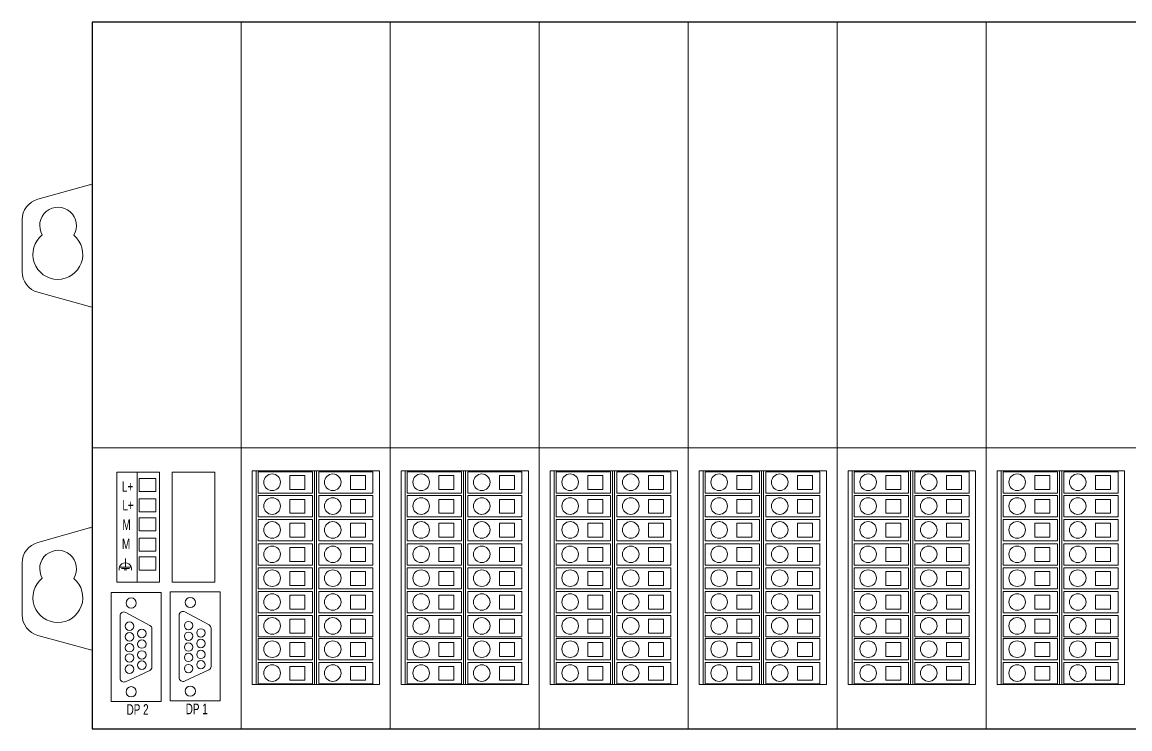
# Model space of a CAD drawing. Header units: millimetres. Extents: x 33157 to 59611, y -29750 to 1750.
# Drawn here: x 55432.2 to 55692.4, y -1332.2 to -1166.2 of the extents above; entities that cross this region are included whole.
import ezdxf

# ---------------------------------------------------------------- set-up
doc = ezdxf.new("R2010")
doc.units = ezdxf.units.MM
doc.layers.get('0').update_dxf_attribs({"lineweight": 18})
doc.layers.add('细实线', color=7, linetype='Continuous', lineweight=20)
doc.styles.add('HZ', font='arial.ttf')

msp = doc.modelspace()

# ---------------------------------------------------------------- linework, layer by layer
for p, q in [((55483.66, -1166.2), (55483.66, -1332.2)), ((55518.66, -1166.2), (55518.66, -1332.2)), ((55553.66, -1166.2), (55553.66, -1332.2)), ((55553.66, -1166.2), (55553.66, -1332.2)), ((55553.66, -1166.2), (55553.66, -1332.2)), ((55588.66, -1166.2), (55588.66, -1332.2)), ((55623.66, -1166.2), (55623.66, -1332.2)), ((55623.66, -1166.2), (55623.66, -1332.2)), ((55658.66, -1166.2), (55658.66, -1332.2)), ((55435.87, -1207.81), (55448.61, -1204.23)), ((55448.23, -1204.38), (55448.07, -1204.38)), ((55432.23, -1212.63), (55432.23, -1224.83)), ((55435.91, -1229.65), (55448.61, -1233.12)), ((55448.66, -1266.2), (55833.66, -1266.2)), ((55459.22, -1271.94), (55459.22, -1297.76)), ((55487.16, -1271.61), (55487.16, -1321.75)), ((55487.16, -1271.61), (55500.91, -1271.61)), ((55500.91, -1271.61), (55514.65, -1271.61)), ((55500.91, -1271.61), (55500.91, -1321.75)), ((55501.39, -1271.61), (55501.39, -1321.75)), ((55522.16, -1271.61), (55535.91, -1271.61)), ((55522.16, -1271.61), (55522.16, -1321.75)), ((55535.91, -1271.61), (55535.91, -1321.75)), ((55535.91, -1271.61), (55549.65, -1271.61)), ((55536.39, -1271.61), (55536.39, -1321.75)), ((55557.16, -1271.61), (55570.91, -1271.61)), ((55557.16, -1271.61), (55557.16, -1321.75)), ((55570.91, -1271.61), (55570.91, -1321.75)), ((55570.91, -1271.61), (55584.65, -1271.61)), ((55571.39, -1271.61), (55571.39, -1321.75)), ((55592.16, -1271.61), (55592.16, -1321.75)), ((55592.16, -1271.61), (55605.91, -1271.61)), ((55605.91, -1271.61), (55619.65, -1271.61)), ((55605.91, -1271.61), (55605.91, -1321.75)), ((55606.39, -1271.61), (55606.39, -1321.75)), ((55627.16, -1271.61), (55627.16, -1321.75)), ((55627.16, -1271.61), (55640.91, -1271.61)), ((55640.91, -1271.61), (55654.65, -1271.61)), ((55640.91, -1271.61), (55640.91, -1321.75)), ((55641.39, -1271.61), (55641.39, -1321.75)), ((55662.16, -1271.61), (55662.16, -1321.75)), ((55662.16, -1271.61), (55675.91, -1271.61)), ((55675.91, -1271.61), (55689.65, -1271.61)), ((55675.91, -1271.61), (55675.91, -1321.75)), ((55676.39, -1271.61), (55676.39, -1321.75)), ((55435.87, -1288.42), (55448.61, -1284.83)), ((55448.23, -1284.98), (55448.07, -1284.98)), ((55456.46, -1294.26), (55456.46, -1292.2)), ((55432.23, -1293.23), (55432.23, -1305.43)), ((55455.28, -1294.26), (55457.66, -1294.26)), ((55455.55, -1294.55), (55457.47, -1294.55)), ((55456.15, -1294.83), (55456.79, -1294.83)), ((55455.22, -1305.64), (55455.22, -1320.32)), ((55456.54, -1304.85), (55462.24, -1307.94)), ((55469.1, -1305.5), (55469.1, -1320.19)), ((55470.43, -1304.72), (55476.12, -1307.81)), ((55476.59, -1317.54), (55476.59, -1308.59)), ((55435.91, -1310.25), (55448.61, -1313.72)), ((55462.71, -1317.67), (55462.71, -1308.73)), ((55456.49, -1321.13), (55462.19, -1318.48)), ((55470.38, -1321), (55476.07, -1318.35)), ((55448.66, -1332.2), (55486.66, -1332.2))]:
    msp.add_line(p, q)
at = {"lineweight": 30}
msp.add_lwpolyline([(55833.66, -1166.2), (55448.66, -1166.2), (55448.66, -1332.2), (55833.66, -1332.2)], dxfattribs=at)
for points in [[(55454.46, -1271.94), (55454.46, -1297.76), (55464.52, -1297.76), (55464.52, -1271.94)], [(55467.43, -1271.94), (55467.43, -1297.76), (55477.49, -1297.76), (55477.49, -1271.94)], [(55486.25, -1271.61), (55486.25, -1321.75), (55516.13, -1321.75), (55516.13, -1271.61)], [(55487.64, -1271.82), (55487.64, -1276.82), (55500.39, -1276.82), (55500.39, -1271.82)], [(55501.88, -1271.82), (55501.88, -1276.82), (55514.62, -1276.82), (55514.62, -1271.82)], [(55521.25, -1271.61), (55521.25, -1321.75), (55551.13, -1321.75), (55551.13, -1271.61)], [(55522.64, -1271.82), (55522.64, -1276.82), (55535.39, -1276.82), (55535.39, -1271.82)], [(55536.88, -1271.82), (55536.88, -1276.82), (55549.62, -1276.82), (55549.62, -1271.82)], [(55556.25, -1271.61), (55556.25, -1321.75), (55586.13, -1321.75), (55586.13, -1271.61)], [(55557.64, -1271.82), (55557.64, -1276.82), (55570.39, -1276.82), (55570.39, -1271.82)], [(55571.88, -1271.82), (55571.88, -1276.82), (55584.62, -1276.82), (55584.62, -1271.82)], [(55591.25, -1271.61), (55591.25, -1321.75), (55621.13, -1321.75), (55621.13, -1271.61)], [(55592.64, -1271.82), (55592.64, -1276.82), (55605.39, -1276.82), (55605.39, -1271.82)], [(55606.88, -1271.82), (55606.88, -1276.82), (55619.62, -1276.82), (55619.62, -1271.82)], [(55626.25, -1271.61), (55626.25, -1321.75), (55656.13, -1321.75), (55656.13, -1271.61)], [(55627.64, -1271.82), (55627.64, -1276.82), (55640.39, -1276.82), (55640.39, -1271.82)], [(55641.88, -1271.82), (55641.88, -1276.82), (55654.62, -1276.82), (55654.62, -1271.82)], [(55661.25, -1271.61), (55661.25, -1321.75), (55691.13, -1321.75), (55691.13, -1271.61)], [(55662.64, -1271.82), (55662.64, -1276.82), (55675.39, -1276.82), (55675.39, -1271.82)], [(55676.88, -1271.82), (55676.88, -1276.82), (55689.62, -1276.82), (55689.62, -1271.82)], [(55459.73, -1273.42), (55459.73, -1276.49), (55463.66, -1276.49), (55463.66, -1273.42)], [(55495.12, -1272.72), (55495.12, -1275.97), (55498.64, -1275.97), (55498.64, -1272.72)], [(55509.35, -1272.72), (55509.35, -1275.97), (55512.87, -1275.97), (55512.87, -1272.72)], [(55530.12, -1272.72), (55530.12, -1275.97), (55533.64, -1275.97), (55533.64, -1272.72)], [(55544.35, -1272.72), (55544.35, -1275.97), (55547.87, -1275.97), (55547.87, -1272.72)], [(55565.12, -1272.72), (55565.12, -1275.97), (55568.64, -1275.97), (55568.64, -1272.72)], [(55579.35, -1272.72), (55579.35, -1275.97), (55582.87, -1275.97), (55582.87, -1272.72)], [(55600.12, -1272.72), (55600.12, -1275.97), (55603.64, -1275.97), (55603.64, -1272.72)], [(55614.35, -1272.72), (55614.35, -1275.97), (55617.87, -1275.97), (55617.87, -1272.72)], [(55635.12, -1272.72), (55635.12, -1275.97), (55638.64, -1275.97), (55638.64, -1272.72)], [(55649.35, -1272.72), (55649.35, -1275.97), (55652.87, -1275.97), (55652.87, -1272.72)], [(55670.12, -1272.72), (55670.12, -1275.97), (55673.64, -1275.97), (55673.64, -1272.72)], [(55684.35, -1272.72), (55684.35, -1275.97), (55687.87, -1275.97), (55687.87, -1272.72)], [(55487.64, -1277.42), (55487.64, -1282.42), (55500.39, -1282.42), (55500.39, -1277.42)], [(55501.88, -1277.42), (55501.88, -1282.42), (55514.62, -1282.42), (55514.62, -1277.42)], [(55522.64, -1277.42), (55522.64, -1282.42), (55535.39, -1282.42), (55535.39, -1277.42)], [(55536.88, -1277.42), (55536.88, -1282.42), (55549.62, -1282.42), (55549.62, -1277.42)], [(55557.64, -1277.42), (55557.64, -1282.42), (55570.39, -1282.42), (55570.39, -1277.42)], [(55571.88, -1277.42), (55571.88, -1282.42), (55584.62, -1282.42), (55584.62, -1277.42)], [(55592.64, -1277.42), (55592.64, -1282.42), (55605.39, -1282.42), (55605.39, -1277.42)], [(55606.88, -1277.42), (55606.88, -1282.42), (55619.62, -1282.42), (55619.62, -1277.42)], [(55627.64, -1277.42), (55627.64, -1282.42), (55640.39, -1282.42), (55640.39, -1277.42)], [(55641.88, -1277.42), (55641.88, -1282.42), (55654.62, -1282.42), (55654.62, -1277.42)], [(55662.64, -1277.42), (55662.64, -1282.42), (55675.39, -1282.42), (55675.39, -1277.42)], [(55676.88, -1277.42), (55676.88, -1282.42), (55689.62, -1282.42), (55689.62, -1277.42)], [(55459.73, -1278.16), (55459.73, -1281.24), (55463.66, -1281.24), (55463.66, -1278.16)], [(55495.12, -1278.32), (55495.12, -1281.57), (55498.64, -1281.57), (55498.64, -1278.32)], [(55509.35, -1278.32), (55509.35, -1281.57), (55512.87, -1281.57), (55512.87, -1278.32)], [(55530.12, -1278.32), (55530.12, -1281.57), (55533.64, -1281.57), (55533.64, -1278.32)], [(55544.35, -1278.32), (55544.35, -1281.57), (55547.87, -1281.57), (55547.87, -1278.32)], [(55565.12, -1278.32), (55565.12, -1281.57), (55568.64, -1281.57), (55568.64, -1278.32)], [(55579.35, -1278.32), (55579.35, -1281.57), (55582.87, -1281.57), (55582.87, -1278.32)], [(55600.12, -1278.32), (55600.12, -1281.57), (55603.64, -1281.57), (55603.64, -1278.32)], [(55614.35, -1278.32), (55614.35, -1281.57), (55617.87, -1281.57), (55617.87, -1278.32)], [(55635.12, -1278.32), (55635.12, -1281.57), (55638.64, -1281.57), (55638.64, -1278.32)], [(55649.35, -1278.32), (55649.35, -1281.57), (55652.87, -1281.57), (55652.87, -1278.32)], [(55670.12, -1278.32), (55670.12, -1281.57), (55673.64, -1281.57), (55673.64, -1278.32)], [(55684.35, -1278.32), (55684.35, -1281.57), (55687.87, -1281.57), (55687.87, -1278.32)], [(55459.73, -1282.65), (55459.73, -1285.72), (55463.66, -1285.72), (55463.66, -1282.65)], [(55487.64, -1283.02), (55487.64, -1288.02), (55500.39, -1288.02), (55500.39, -1283.02)], [(55495.12, -1283.91), (55495.12, -1287.17), (55498.64, -1287.17), (55498.64, -1283.91)], [(55501.88, -1283.02), (55501.88, -1288.02), (55514.62, -1288.02), (55514.62, -1283.02)], [(55509.35, -1283.91), (55509.35, -1287.17), (55512.87, -1287.17), (55512.87, -1283.91)], [(55522.64, -1283.02), (55522.64, -1288.02), (55535.39, -1288.02), (55535.39, -1283.02)], [(55530.12, -1283.91), (55530.12, -1287.17), (55533.64, -1287.17), (55533.64, -1283.91)], [(55536.88, -1283.02), (55536.88, -1288.02), (55549.62, -1288.02), (55549.62, -1283.02)], [(55544.35, -1283.91), (55544.35, -1287.17), (55547.87, -1287.17), (55547.87, -1283.91)], [(55557.64, -1283.02), (55557.64, -1288.02), (55570.39, -1288.02), (55570.39, -1283.02)], [(55565.12, -1283.91), (55565.12, -1287.17), (55568.64, -1287.17), (55568.64, -1283.91)], [(55571.88, -1283.02), (55571.88, -1288.02), (55584.62, -1288.02), (55584.62, -1283.02)], [(55579.35, -1283.91), (55579.35, -1287.17), (55582.87, -1287.17), (55582.87, -1283.91)], [(55592.64, -1283.02), (55592.64, -1288.02), (55605.39, -1288.02), (55605.39, -1283.02)], [(55600.12, -1283.91), (55600.12, -1287.17), (55603.64, -1287.17), (55603.64, -1283.91)], [(55606.88, -1283.02), (55606.88, -1288.02), (55619.62, -1288.02), (55619.62, -1283.02)], [(55614.35, -1283.91), (55614.35, -1287.17), (55617.87, -1287.17), (55617.87, -1283.91)], [(55627.64, -1283.02), (55627.64, -1288.02), (55640.39, -1288.02), (55640.39, -1283.02)], [(55635.12, -1283.91), (55635.12, -1287.17), (55638.64, -1287.17), (55638.64, -1283.91)], [(55641.88, -1283.02), (55641.88, -1288.02), (55654.62, -1288.02), (55654.62, -1283.02)], [(55649.35, -1283.91), (55649.35, -1287.17), (55652.87, -1287.17), (55652.87, -1283.91)], [(55662.64, -1283.02), (55662.64, -1288.02), (55675.39, -1288.02), (55675.39, -1283.02)], [(55670.12, -1283.91), (55670.12, -1287.17), (55673.64, -1287.17), (55673.64, -1283.91)], [(55676.88, -1283.02), (55676.88, -1288.02), (55689.62, -1288.02), (55689.62, -1283.02)], [(55684.35, -1283.91), (55684.35, -1287.17), (55687.87, -1287.17), (55687.87, -1283.91)], [(55459.73, -1287.39), (55459.73, -1290.46), (55463.66, -1290.46), (55463.66, -1287.39)], [(55487.64, -1288.75), (55487.64, -1293.75), (55500.39, -1293.75), (55500.39, -1288.75)], [(55495.12, -1289.64), (55495.12, -1292.9), (55498.64, -1292.9), (55498.64, -1289.64)], [(55501.88, -1288.75), (55501.88, -1293.75), (55514.62, -1293.75), (55514.62, -1288.75)], [(55509.35, -1289.64), (55509.35, -1292.9), (55512.87, -1292.9), (55512.87, -1289.64)], [(55522.64, -1288.75), (55522.64, -1293.75), (55535.39, -1293.75), (55535.39, -1288.75)], [(55530.12, -1289.64), (55530.12, -1292.9), (55533.64, -1292.9), (55533.64, -1289.64)], [(55536.88, -1288.75), (55536.88, -1293.75), (55549.62, -1293.75), (55549.62, -1288.75)], [(55544.35, -1289.64), (55544.35, -1292.9), (55547.87, -1292.9), (55547.87, -1289.64)], [(55557.64, -1288.75), (55557.64, -1293.75), (55570.39, -1293.75), (55570.39, -1288.75)], [(55565.12, -1289.64), (55565.12, -1292.9), (55568.64, -1292.9), (55568.64, -1289.64)], [(55571.88, -1288.75), (55571.88, -1293.75), (55584.62, -1293.75), (55584.62, -1288.75)], [(55579.35, -1289.64), (55579.35, -1292.9), (55582.87, -1292.9), (55582.87, -1289.64)], [(55592.64, -1288.75), (55592.64, -1293.75), (55605.39, -1293.75), (55605.39, -1288.75)], [(55600.12, -1289.64), (55600.12, -1292.9), (55603.64, -1292.9), (55603.64, -1289.64)], [(55606.88, -1288.75), (55606.88, -1293.75), (55619.62, -1293.75), (55619.62, -1288.75)], [(55614.35, -1289.64), (55614.35, -1292.9), (55617.87, -1292.9), (55617.87, -1289.64)], [(55627.64, -1288.75), (55627.64, -1293.75), (55640.39, -1293.75), (55640.39, -1288.75)], [(55635.12, -1289.64), (55635.12, -1292.9), (55638.64, -1292.9), (55638.64, -1289.64)], [(55641.88, -1288.75), (55641.88, -1293.75), (55654.62, -1293.75), (55654.62, -1288.75)], [(55649.35, -1289.64), (55649.35, -1292.9), (55652.87, -1292.9), (55652.87, -1289.64)], [(55662.64, -1288.75), (55662.64, -1293.75), (55675.39, -1293.75), (55675.39, -1288.75)], [(55670.12, -1289.64), (55670.12, -1292.9), (55673.64, -1292.9), (55673.64, -1289.64)], [(55676.88, -1288.75), (55676.88, -1293.75), (55689.62, -1293.75), (55689.62, -1288.75)], [(55684.35, -1289.64), (55684.35, -1292.9), (55687.87, -1292.9), (55687.87, -1289.64)], [(55459.73, -1291.83), (55459.73, -1294.91), (55463.66, -1294.91), (55463.66, -1291.83)], [(55487.64, -1294.35), (55487.64, -1299.35), (55500.39, -1299.35), (55500.39, -1294.35)], [(55495.12, -1295.24), (55495.12, -1298.5), (55498.64, -1298.5), (55498.64, -1295.24)], [(55501.88, -1294.35), (55501.88, -1299.35), (55514.62, -1299.35), (55514.62, -1294.35)], [(55509.35, -1295.24), (55509.35, -1298.5), (55512.87, -1298.5), (55512.87, -1295.24)], [(55522.64, -1294.35), (55522.64, -1299.35), (55535.39, -1299.35), (55535.39, -1294.35)], [(55530.12, -1295.24), (55530.12, -1298.5), (55533.64, -1298.5), (55533.64, -1295.24)], [(55536.88, -1294.35), (55536.88, -1299.35), (55549.62, -1299.35), (55549.62, -1294.35)], [(55544.35, -1295.24), (55544.35, -1298.5), (55547.87, -1298.5), (55547.87, -1295.24)], [(55557.64, -1294.35), (55557.64, -1299.35), (55570.39, -1299.35), (55570.39, -1294.35)], [(55565.12, -1295.24), (55565.12, -1298.5), (55568.64, -1298.5), (55568.64, -1295.24)], [(55571.88, -1294.35), (55571.88, -1299.35), (55584.62, -1299.35), (55584.62, -1294.35)], [(55579.35, -1295.24), (55579.35, -1298.5), (55582.87, -1298.5), (55582.87, -1295.24)], [(55592.64, -1294.35), (55592.64, -1299.35), (55605.39, -1299.35), (55605.39, -1294.35)], [(55600.12, -1295.24), (55600.12, -1298.5), (55603.64, -1298.5), (55603.64, -1295.24)], [(55606.88, -1294.35), (55606.88, -1299.35), (55619.62, -1299.35), (55619.62, -1294.35)], [(55614.35, -1295.24), (55614.35, -1298.5), (55617.87, -1298.5), (55617.87, -1295.24)], [(55627.64, -1294.35), (55627.64, -1299.35), (55640.39, -1299.35), (55640.39, -1294.35)], [(55635.12, -1295.24), (55635.12, -1298.5), (55638.64, -1298.5), (55638.64, -1295.24)], [(55641.88, -1294.35), (55641.88, -1299.35), (55654.62, -1299.35), (55654.62, -1294.35)], [(55649.35, -1295.24), (55649.35, -1298.5), (55652.87, -1298.5), (55652.87, -1295.24)], [(55662.64, -1294.35), (55662.64, -1299.35), (55675.39, -1299.35), (55675.39, -1294.35)], [(55670.12, -1295.24), (55670.12, -1298.5), (55673.64, -1298.5), (55673.64, -1295.24)], [(55676.88, -1294.35), (55676.88, -1299.35), (55689.62, -1299.35), (55689.62, -1294.35)], [(55684.35, -1295.24), (55684.35, -1298.5), (55687.87, -1298.5), (55687.87, -1295.24)], [(55453.14, -1300.18), (55464.85, -1300.18), (55464.85, -1325.79), (55453.14, -1325.79)], [(55467.02, -1300.05), (55478.74, -1300.05), (55478.74, -1325.66), (55467.02, -1325.66)], [(55487.64, -1299.95), (55487.64, -1304.95), (55500.39, -1304.95), (55500.39, -1299.95)], [(55495.12, -1300.84), (55495.12, -1304.1), (55498.64, -1304.1), (55498.64, -1300.84)], [(55501.88, -1299.95), (55501.88, -1304.95), (55514.62, -1304.95), (55514.62, -1299.95)], [(55509.35, -1300.84), (55509.35, -1304.1), (55512.87, -1304.1), (55512.87, -1300.84)], [(55522.64, -1299.95), (55522.64, -1304.95), (55535.39, -1304.95), (55535.39, -1299.95)], [(55530.12, -1300.84), (55530.12, -1304.1), (55533.64, -1304.1), (55533.64, -1300.84)], [(55536.88, -1299.95), (55536.88, -1304.95), (55549.62, -1304.95), (55549.62, -1299.95)], [(55544.35, -1300.84), (55544.35, -1304.1), (55547.87, -1304.1), (55547.87, -1300.84)], [(55557.64, -1299.95), (55557.64, -1304.95), (55570.39, -1304.95), (55570.39, -1299.95)], [(55565.12, -1300.84), (55565.12, -1304.1), (55568.64, -1304.1), (55568.64, -1300.84)], [(55571.88, -1299.95), (55571.88, -1304.95), (55584.62, -1304.95), (55584.62, -1299.95)], [(55579.35, -1300.84), (55579.35, -1304.1), (55582.87, -1304.1), (55582.87, -1300.84)], [(55592.64, -1299.95), (55592.64, -1304.95), (55605.39, -1304.95), (55605.39, -1299.95)], [(55600.12, -1300.84), (55600.12, -1304.1), (55603.64, -1304.1), (55603.64, -1300.84)], [(55606.88, -1299.95), (55606.88, -1304.95), (55619.62, -1304.95), (55619.62, -1299.95)], [(55614.35, -1300.84), (55614.35, -1304.1), (55617.87, -1304.1), (55617.87, -1300.84)], [(55627.64, -1299.95), (55627.64, -1304.95), (55640.39, -1304.95), (55640.39, -1299.95)], [(55635.12, -1300.84), (55635.12, -1304.1), (55638.64, -1304.1), (55638.64, -1300.84)], [(55641.88, -1299.95), (55641.88, -1304.95), (55654.62, -1304.95), (55654.62, -1299.95)], [(55649.35, -1300.84), (55649.35, -1304.1), (55652.87, -1304.1), (55652.87, -1300.84)], [(55662.64, -1299.95), (55662.64, -1304.95), (55675.39, -1304.95), (55675.39, -1299.95)], [(55670.12, -1300.84), (55670.12, -1304.1), (55673.64, -1304.1), (55673.64, -1300.84)], [(55676.88, -1299.95), (55676.88, -1304.95), (55689.62, -1304.95), (55689.62, -1299.95)], [(55684.35, -1300.84), (55684.35, -1304.1), (55687.87, -1304.1), (55687.87, -1300.84)], [(55487.64, -1305.56), (55487.64, -1310.56), (55500.39, -1310.56), (55500.39, -1305.56)], [(55501.88, -1305.56), (55501.88, -1310.56), (55514.62, -1310.56), (55514.62, -1305.56)], [(55522.64, -1305.56), (55522.64, -1310.56), (55535.39, -1310.56), (55535.39, -1305.56)], [(55536.88, -1305.56), (55536.88, -1310.56), (55549.62, -1310.56), (55549.62, -1305.56)], [(55557.64, -1305.56), (55557.64, -1310.56), (55570.39, -1310.56), (55570.39, -1305.56)], [(55571.88, -1305.56), (55571.88, -1310.56), (55584.62, -1310.56), (55584.62, -1305.56)], [(55592.64, -1305.56), (55592.64, -1310.56), (55605.39, -1310.56), (55605.39, -1305.56)], [(55606.88, -1305.56), (55606.88, -1310.56), (55619.62, -1310.56), (55619.62, -1305.56)], [(55627.64, -1305.56), (55627.64, -1310.56), (55640.39, -1310.56), (55640.39, -1305.56)], [(55641.88, -1305.56), (55641.88, -1310.56), (55654.62, -1310.56), (55654.62, -1305.56)], [(55662.64, -1305.56), (55662.64, -1310.56), (55675.39, -1310.56), (55675.39, -1305.56)], [(55676.88, -1305.56), (55676.88, -1310.56), (55689.62, -1310.56), (55689.62, -1305.56)], [(55495.12, -1306.46), (55495.12, -1309.71), (55498.64, -1309.71), (55498.64, -1306.46)], [(55509.35, -1306.46), (55509.35, -1309.71), (55512.87, -1309.71), (55512.87, -1306.46)], [(55530.12, -1306.46), (55530.12, -1309.71), (55533.64, -1309.71), (55533.64, -1306.46)], [(55544.35, -1306.46), (55544.35, -1309.71), (55547.87, -1309.71), (55547.87, -1306.46)], [(55565.12, -1306.46), (55565.12, -1309.71), (55568.64, -1309.71), (55568.64, -1306.46)], [(55579.35, -1306.46), (55579.35, -1309.71), (55582.87, -1309.71), (55582.87, -1306.46)], [(55600.12, -1306.46), (55600.12, -1309.71), (55603.64, -1309.71), (55603.64, -1306.46)], [(55614.35, -1306.46), (55614.35, -1309.71), (55617.87, -1309.71), (55617.87, -1306.46)], [(55635.12, -1306.46), (55635.12, -1309.71), (55638.64, -1309.71), (55638.64, -1306.46)], [(55649.35, -1306.46), (55649.35, -1309.71), (55652.87, -1309.71), (55652.87, -1306.46)], [(55670.12, -1306.46), (55670.12, -1309.71), (55673.64, -1309.71), (55673.64, -1306.46)], [(55684.35, -1306.46), (55684.35, -1309.71), (55687.87, -1309.71), (55687.87, -1306.46)], [(55487.64, -1311.02), (55487.64, -1316.02), (55500.39, -1316.02), (55500.39, -1311.02)], [(55501.88, -1311.02), (55501.88, -1316.02), (55514.62, -1316.02), (55514.62, -1311.02)], [(55522.64, -1311.02), (55522.64, -1316.02), (55535.39, -1316.02), (55535.39, -1311.02)], [(55536.88, -1311.02), (55536.88, -1316.02), (55549.62, -1316.02), (55549.62, -1311.02)], [(55557.64, -1311.02), (55557.64, -1316.02), (55570.39, -1316.02), (55570.39, -1311.02)], [(55571.88, -1311.02), (55571.88, -1316.02), (55584.62, -1316.02), (55584.62, -1311.02)], [(55592.64, -1311.02), (55592.64, -1316.02), (55605.39, -1316.02), (55605.39, -1311.02)], [(55606.88, -1311.02), (55606.88, -1316.02), (55619.62, -1316.02), (55619.62, -1311.02)], [(55627.64, -1311.02), (55627.64, -1316.02), (55640.39, -1316.02), (55640.39, -1311.02)], [(55641.88, -1311.02), (55641.88, -1316.02), (55654.62, -1316.02), (55654.62, -1311.02)], [(55662.64, -1311.02), (55662.64, -1316.02), (55675.39, -1316.02), (55675.39, -1311.02)], [(55676.88, -1311.02), (55676.88, -1316.02), (55689.62, -1316.02), (55689.62, -1311.02)], [(55495.12, -1311.92), (55495.12, -1315.18), (55498.64, -1315.18), (55498.64, -1311.92)], [(55509.35, -1311.92), (55509.35, -1315.18), (55512.87, -1315.18), (55512.87, -1311.92)], [(55530.12, -1311.92), (55530.12, -1315.18), (55533.64, -1315.18), (55533.64, -1311.92)], [(55544.35, -1311.92), (55544.35, -1315.18), (55547.87, -1315.18), (55547.87, -1311.92)], [(55565.12, -1311.92), (55565.12, -1315.18), (55568.64, -1315.18), (55568.64, -1311.92)], [(55579.35, -1311.92), (55579.35, -1315.18), (55582.87, -1315.18), (55582.87, -1311.92)], [(55600.12, -1311.92), (55600.12, -1315.18), (55603.64, -1315.18), (55603.64, -1311.92)], [(55614.35, -1311.92), (55614.35, -1315.18), (55617.87, -1315.18), (55617.87, -1311.92)], [(55635.12, -1311.92), (55635.12, -1315.18), (55638.64, -1315.18), (55638.64, -1311.92)], [(55649.35, -1311.92), (55649.35, -1315.18), (55652.87, -1315.18), (55652.87, -1311.92)], [(55670.12, -1311.92), (55670.12, -1315.18), (55673.64, -1315.18), (55673.64, -1311.92)], [(55684.35, -1311.92), (55684.35, -1315.18), (55687.87, -1315.18), (55687.87, -1311.92)], [(55487.64, -1316.65), (55487.64, -1321.65), (55500.39, -1321.65), (55500.39, -1316.65)], [(55495.12, -1317.55), (55495.12, -1320.8), (55498.64, -1320.8), (55498.64, -1317.55)], [(55501.88, -1316.65), (55501.88, -1321.65), (55514.62, -1321.65), (55514.62, -1316.65)], [(55509.35, -1317.55), (55509.35, -1320.8), (55512.87, -1320.8), (55512.87, -1317.55)], [(55522.64, -1316.65), (55522.64, -1321.65), (55535.39, -1321.65), (55535.39, -1316.65)], [(55530.12, -1317.55), (55530.12, -1320.8), (55533.64, -1320.8), (55533.64, -1317.55)], [(55536.88, -1316.65), (55536.88, -1321.65), (55549.62, -1321.65), (55549.62, -1316.65)], [(55544.35, -1317.55), (55544.35, -1320.8), (55547.87, -1320.8), (55547.87, -1317.55)], [(55557.64, -1316.65), (55557.64, -1321.65), (55570.39, -1321.65), (55570.39, -1316.65)], [(55565.12, -1317.55), (55565.12, -1320.8), (55568.64, -1320.8), (55568.64, -1317.55)], [(55571.88, -1316.65), (55571.88, -1321.65), (55584.62, -1321.65), (55584.62, -1316.65)], [(55579.35, -1317.55), (55579.35, -1320.8), (55582.87, -1320.8), (55582.87, -1317.55)], [(55592.64, -1316.65), (55592.64, -1321.65), (55605.39, -1321.65), (55605.39, -1316.65)], [(55600.12, -1317.55), (55600.12, -1320.8), (55603.64, -1320.8), (55603.64, -1317.55)], [(55606.88, -1316.65), (55606.88, -1321.65), (55619.62, -1321.65), (55619.62, -1316.65)], [(55614.35, -1317.55), (55614.35, -1320.8), (55617.87, -1320.8), (55617.87, -1317.55)], [(55627.64, -1316.65), (55627.64, -1321.65), (55640.39, -1321.65), (55640.39, -1316.65)], [(55635.12, -1317.55), (55635.12, -1320.8), (55638.64, -1320.8), (55638.64, -1317.55)], [(55641.88, -1316.65), (55641.88, -1321.65), (55654.62, -1321.65), (55654.62, -1316.65)], [(55649.35, -1317.55), (55649.35, -1320.8), (55652.87, -1320.8), (55652.87, -1317.55)], [(55662.64, -1316.65), (55662.64, -1321.65), (55675.39, -1321.65), (55675.39, -1316.65)], [(55670.12, -1317.55), (55670.12, -1320.8), (55673.64, -1320.8), (55673.64, -1317.55)], [(55676.88, -1316.65), (55676.88, -1321.65), (55689.62, -1321.65), (55689.62, -1316.65)], [(55684.35, -1317.55), (55684.35, -1320.8), (55687.87, -1320.8), (55687.87, -1317.55)]]:
    msp.add_lwpolyline(points, close=True)
for centre, radius in [((55490.94, -1274.28), 1.95), ((55505.17, -1274.28), 1.95), ((55525.94, -1274.28), 1.95), ((55540.17, -1274.28), 1.95), ((55560.94, -1274.28), 1.95), ((55575.17, -1274.28), 1.95), ((55595.94, -1274.28), 1.95), ((55610.17, -1274.28), 1.95), ((55630.94, -1274.28), 1.95), ((55645.17, -1274.28), 1.95), ((55665.94, -1274.28), 1.95), ((55680.17, -1274.28), 1.95), ((55490.94, -1279.88), 1.95), ((55505.17, -1279.88), 1.95), ((55525.94, -1279.88), 1.95), ((55540.17, -1279.88), 1.95), ((55560.94, -1279.88), 1.95), ((55575.17, -1279.88), 1.95), ((55595.94, -1279.88), 1.95), ((55610.17, -1279.88), 1.95), ((55630.94, -1279.88), 1.95), ((55645.17, -1279.88), 1.95), ((55665.94, -1279.88), 1.95), ((55680.17, -1279.88), 1.95), ((55490.94, -1285.48), 1.95), ((55505.17, -1285.48), 1.95), ((55525.94, -1285.48), 1.95), ((55540.17, -1285.48), 1.95), ((55560.94, -1285.48), 1.95), ((55575.17, -1285.48), 1.95), ((55595.94, -1285.48), 1.95), ((55610.17, -1285.48), 1.95), ((55630.94, -1285.48), 1.95), ((55645.17, -1285.48), 1.95), ((55665.94, -1285.48), 1.95), ((55680.17, -1285.48), 1.95), ((55490.94, -1291.21), 1.95), ((55505.17, -1291.21), 1.95), ((55525.94, -1291.21), 1.95), ((55540.17, -1291.21), 1.95), ((55560.94, -1291.21), 1.95), ((55575.17, -1291.21), 1.95), ((55595.94, -1291.21), 1.95), ((55610.17, -1291.21), 1.95), ((55630.94, -1291.21), 1.95), ((55645.17, -1291.21), 1.95), ((55665.94, -1291.21), 1.95), ((55680.17, -1291.21), 1.95), ((55490.94, -1296.81), 1.95), ((55505.17, -1296.81), 1.95), ((55525.94, -1296.81), 1.95), ((55540.17, -1296.81), 1.95), ((55560.94, -1296.81), 1.95), ((55575.17, -1296.81), 1.95), ((55595.94, -1296.81), 1.95), ((55610.17, -1296.81), 1.95), ((55630.94, -1296.81), 1.95), ((55645.17, -1296.81), 1.95), ((55665.94, -1296.81), 1.95), ((55680.17, -1296.81), 1.95), ((55490.94, -1302.41), 1.95), ((55505.17, -1302.41), 1.95), ((55525.94, -1302.41), 1.95), ((55540.17, -1302.41), 1.95), ((55560.94, -1302.41), 1.95), ((55575.17, -1302.41), 1.95), ((55595.94, -1302.41), 1.95), ((55610.17, -1302.41), 1.95), ((55630.94, -1302.41), 1.95), ((55645.17, -1302.41), 1.95), ((55665.94, -1302.41), 1.95), ((55680.17, -1302.41), 1.95), ((55457.84, -1302.65), 1.2), ((55471.72, -1302.52), 1.2), ((55490.94, -1308.02), 1.95), ((55505.17, -1308.02), 1.95), ((55525.94, -1308.02), 1.95), ((55540.17, -1308.02), 1.95), ((55560.94, -1308.02), 1.95), ((55575.17, -1308.02), 1.95), ((55595.94, -1308.02), 1.95), ((55610.17, -1308.02), 1.95), ((55630.94, -1308.02), 1.95), ((55645.17, -1308.02), 1.95), ((55665.94, -1308.02), 1.95), ((55680.17, -1308.02), 1.95), ((55457.43, -1308.09), 0.994), ((55471.32, -1307.96), 0.994), ((55457.43, -1310.58), 0.994), ((55460.33, -1309.8), 0.994), ((55471.32, -1310.45), 0.994), ((55474.21, -1309.67), 0.994), ((55474.21, -1312.16), 0.994), ((55457.43, -1313.14), 0.994), ((55460.33, -1312.29), 0.994), ((55460.33, -1314.85), 0.994), ((55471.32, -1313), 0.994), ((55474.21, -1314.71), 0.994), ((55490.94, -1313.48), 1.95), ((55505.17, -1313.48), 1.95), ((55525.94, -1313.48), 1.95), ((55540.17, -1313.48), 1.95), ((55560.94, -1313.48), 1.95), ((55575.17, -1313.48), 1.95), ((55595.94, -1313.48), 1.95), ((55610.17, -1313.48), 1.95), ((55630.94, -1313.48), 1.95), ((55645.17, -1313.48), 1.95), ((55665.94, -1313.48), 1.95), ((55680.17, -1313.48), 1.95), ((55457.43, -1315.55), 0.994), ((55460.33, -1317.26), 0.994), ((55471.32, -1315.42), 0.994), ((55474.21, -1317.13), 0.994), ((55457.43, -1318.18), 0.994), ((55471.32, -1318.05), 0.994), ((55490.94, -1319.11), 1.95), ((55505.17, -1319.11), 1.95), ((55525.94, -1319.11), 1.95), ((55540.17, -1319.11), 1.95), ((55560.94, -1319.11), 1.95), ((55575.17, -1319.11), 1.95), ((55595.94, -1319.11), 1.95), ((55610.17, -1319.11), 1.95), ((55630.94, -1319.11), 1.95), ((55645.17, -1319.11), 1.95), ((55665.94, -1319.11), 1.95), ((55680.17, -1319.11), 1.95), ((55457.84, -1323.49), 1.2), ((55471.72, -1323.35), 1.2)]:
    msp.add_circle(centre, radius)
for centre, radius, start, end in [((55437.23, -1212.63), 5, 105.7247, 180), ((55440.67, -1213.99), 4.32, 328.3, 210.6524), ((55440.61, -1220.77), 5.86, 128.6083, 50.3442), ((55437.23, -1224.83), 5, 180, 254.7449), ((55437.23, -1293.23), 5, 105.7247, 180), ((55440.67, -1294.59), 4.32, 328.3, 210.6524), ((55456.46, -1294.71), 1.47, 350.3006, 189.6994), ((55440.61, -1301.38), 5.86, 128.6083, 50.3442), ((55437.23, -1305.43), 5, 180, 254.7449), ((55456.12, -1305.64), 0.895, 61.5158, 180), ((55470, -1305.5), 0.895, 61.5158, 180), ((55461.81, -1308.73), 0.895, 360, 61.5158), ((55475.69, -1308.59), 0.895, 0, 61.5158), ((55461.81, -1317.67), 0.895, 294.9385, 360), ((55475.69, -1317.54), 0.895, 294.9385, 360), ((55456.12, -1320.32), 0.895, 180, 294.9385), ((55470, -1320.19), 0.895, 180, 294.9385)]:
    msp.add_arc(centre, radius, start, end)
at = {"layer": '细实线'}
for p, q in [((55483.66, -1166.2), (55483.66, -1332.2)), ((55483.66, -1166.2), (55483.66, -1332.2)), ((55553.66, -1166.2), (55553.66, -1332.2))]:
    msp.add_line(p, q, dxfattribs=at)

# ---------------------------------------------------------------- texts
at = {"color": 7, "linetype": 'Continuous', "style": 'HZ', "width": 0.67}
for s, height, p in [('L+', 2.488, (55455.66, -1276.53)), ('L+', 2.488, (55455.77, -1280.91)), ('M', 2.49, (55455.77, -1285.5)), ('M', 2.49, (55455.66, -1289.99))]:
    msp.add_text(s, height=height, dxfattribs=at).set_placement(p)
at = {"color": 7, "linetype": 'Continuous', "char_height": 2.4883, "attachment_point": 7, "style": 'HZ'}
for s, insert, width in [('{\\W0.67;DP 2}', (55456.75, -1328.9), 7.3136), ('{\\W0.67;DP 1}', (55470.64, -1328.77), 6.8561)]:
    msp.add_mtext(s, dxfattribs=dict(at, insert=insert, width=width))

doc.saveas('drawing.dxf')
